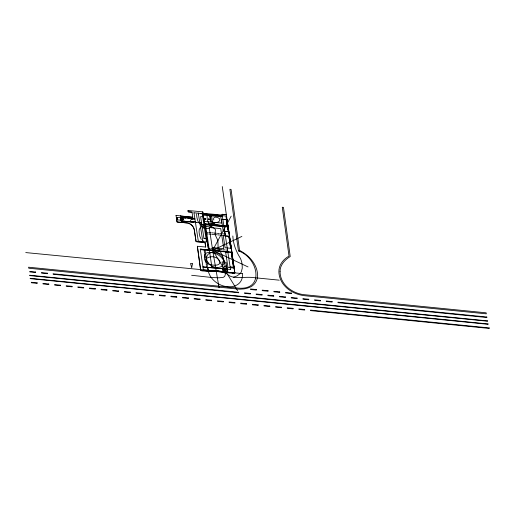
<?xml version="1.0" encoding="UTF-8"?>
<svg xmlns="http://www.w3.org/2000/svg" width="515" height="515" viewBox="0 0 515 515"><rect width="100%" height="100%" fill="white"/><g stroke="black" fill="none" stroke-linecap="round" stroke-linejoin="round"><path stroke-width="0.77" d="M207.114 215.875L207.23 218.708A19.094 14.407 29 0 0 207.481 220.098L209.154 224.958A4.03 3.045 29 0 0 209.83 225.679L214.491 228.48L215.508 229.677L214.935 234.331L217.89 240.492L218.083 247.013L222.602 256.155L224.907 263.796M196.659 213.937L196.666 215.244A23.935 18.064 29 0 0 197.297 219.062C198.352 225.95 206.547 226.651 212.103 227.096M205.491 224.817L205.788 225.673L205.363 223.941L205.504 224.849L200.837 224.45A4.133 3.116 29 0 0 205.228 228.139L202.337 227.9L203.927 238.316L206.019 238.509L203.901 238.284M219.055 287.75L212.663 250.29L231.184 216.139M210.371 250.058L208.536 249.884L204.732 224.778L208.562 249.91L212.663 250.29L241.87 236.417M207.281 258.041C217.433 252.279 227.34 267.272 211.865 264.968C206.264 264.903 202.26 258.588 205.472 253.818A5.845 4.41 29 0 1 206.766 252.852L208.652 252.382L212.013 252.588A15.308 11.555 29 0 1 214.768 253.309L215.663 253.644A13.03 9.837 29 0 1 220.246 256.386L220.858 256.927A12.296 9.283 29 0 1 222.422 258.627L223.883 260.938A14.311 10.802 29 0 1 224.875 263.661L225.37 274.373L224.682 276.368L223.259 277.373L218.888 277.81L212.199 277.546L191.638 275.287M233.559 277.192L236.958 275.937L239.984 273.748A14.04 10.596 29 0 0 241.329 271.798L242.262 268.173L242.134 264.35A28.248 21.321 29 0 0 240.428 258.369C236.179 251.597 233.192 244.097 232.844 235.986M208.446 223.658L216.371 222.667L218.341 221.959A5.813 4.384 29 0 0 219.725 220.343L219.602 218.714L217.787 217.62A6.798 5.131 29 0 0 216.48 217.298C214.71 216.628 212.624 218.18 213.867 220.047M180.643 217.761L181.628 217.993L180.643 217.761L180.585 217.311L192.977 218.457L193.061 218.952A3.714 2.807 29 0 0 190.447 221.315L195.32 221.714M205.524 226.175C202.208 225.576 198.5 227.907 199.099 231.563A27.353 20.645 29 0 0 199.202 233.16L199.917 236.559L201.281 239.456M176.542 218.611L177.192 218.669M227.379 225.654L227.965 225.705M228.197 231.267L228.776 231.312M238.451 250.902C258.742 257.861 265.328 291.812 236.7 287.949L28.576 267.208L28.724 268.218L236.836 288.954A28.08 21.192 29 0 0 240.389 289.153L243.84 288.909A26.04 19.654 29 0 0 248.912 287.608C255.054 285.625 258.646 278.982 257.391 272.718A28.666 21.636 29 0 0 255.408 266.062A28.113 21.218 29 0 0 246.093 254.59L245.211 253.914A30.514 23.033 29 0 0 239.533 250.406L231.061 189.404L229.896 189.282L238.451 250.902L239.906 251.011M208.163 270.394L223.259 271.521L223.072 268.791M208.936 270.562L223.098 271.637L222.667 268.772M208.208 270.645L223.124 271.766M208.981 270.826L223.143 271.894M202.994 266.957L223.381 268.811A4.712 3.56 29 0 1 226.574 265.895L227.63 272.351L234.84 272.911L222.261 186.572M196.408 222.48L200.593 222.795M223.439 269.866L227.295 270.163L227.109 269.094L223.381 268.811L223.568 272.21L227.656 272.525L226.111 262.322L222.087 261.948L223.587 271.798M223.504 271.038L227.476 271.341M208.871 270.427L208.124 270.369L208.253 270.896L207.539 266.467M208.91 270.665L223.085 271.753M227.63 272.351L234.801 272.899L231.679 252.06M176.42 217.826L177.051 217.839L177.379 219.892L181.003 220.182L180.565 217.266L194.844 218.585M228.145 230.939L228.718 230.971M230.643 248.262L228.905 236.256L229.516 236.327L228.815 231.621L224.688 231.428M201.288 249.73L226.832 252.002M233.379 266.892L233.971 266.944M234.01 267.208L233.417 267.156L231.248 252.401L231.859 252.479L234.222 268.064L227.965 267.485L225.596 251.899L231.834 252.466L231.235 248.32L229.433 236.314L223.265 235.741L225.087 247.767L231.235 248.32L230.669 248.275L228.924 236.276M204.127 214.498L208.787 214.916M211.317 215.161L221.405 216.068M193.46 221.579L195.333 221.746M208.672 232.529L210.616 232.703M217.42 233.334L219.364 233.514M220.336 233.604L222.28 233.784M211.813 234.312L213.757 234.486M214.729 234.583L216.673 234.763M216.95 249.17L218.894 249.35M219.866 249.447L221.817 249.621M211.35 250.148L213.294 250.329M214.266 250.419L216.21 250.599M223.021 251.23L224.958 251.404M176.046 215.392L192.803 217.304L192.018 212.167L188.239 211.813L188.039 210.506L202.762 211.858L202.981 213.3L222.197 215.045M222.087 214.317L226.362 214.71L222.087 214.292L222.203 215.064M192.031 212.206L188.252 211.858L188.052 210.545M193.968 212.798L202.208 213.551L206.541 241.915M200.161 213.654L202.344 213.822L202.794 216.776L200.605 216.577L201.822 224.508L228.145 226.941M208.427 218.907L208.504 219.416L210.448 219.596L210.732 221.444L211.317 221.508A3.592 2.71 29 0 1 214.613 224.257L211.124 224.006L211.208 224.514L210.423 224.411L210.545 225.287L223.948 226.529L223.819 225.673L204.59 223.89L203.077 213.918L225.918 216.017L227.559 226.89M181.615 217.851L185.645 218.218M188.059 218.444L192.069 218.811M181.029 220.22L181.138 220.98L193.537 222.12L193.44 221.54M223.813 225.647L211.794 224.566L211.71 224.057L211.781 224.534M227.424 226.001L204.597 223.903L203.065 213.88L222.306 215.695M205.253 228.171L209.354 228.551M205.865 232.265L207.7 232.432M206.09 233.784L207.931 233.952M223.484 235.394L225.319 235.561M229.49 236.308L225.39 235.947L224.669 231.241M206.509 241.883L198.301 241.155L193.955 212.759M208.305 248.372L210.146 248.539M225.699 249.981L227.54 250.148M25.75 252.582L234.84 272.911L203.425 269.969L200.271 249.151L208.536 249.884M225.93 251.5L227.772 251.668M230.102 266.847L233.971 267.195M203.27 215.167L220.787 216.789L221.74 223.079L204.223 221.456M192.79 217.266L180.385 216.12L180.347 215.785M203.077 213.918L203.779 218.508L205.723 218.688M203.85 219.017L205.794 219.197L205.71 218.663L203.766 218.476M176.993 217.394L180.63 217.691M180.578 217.266L181.119 220.935L193.518 222.081M181.138 220.98L195.404 222.3M228.969 236.597L229.561 236.655M212.238 247.567L223.78 248.636L220.735 228.596L209.199 227.527L212.663 250.29L237.576 290.634M200.271 249.151L231.956 252.08L227.031 219.796L221.431 219.274L223.227 231.119L228.827 231.641L228.242 231.589L226.51 219.712M232.355 259.85L232.941 259.908M202.968 266.931L230.475 269.474M223.098 271.637L208.157 270.246L207.725 267.388M203.837 218.984L205.781 219.165M194.921 219.094L193.061 218.952L192.964 218.418M211.581 232.793L213.525 232.973M214.498 233.063L216.442 233.25M223.253 233.874L225.087 234.048M208.903 234.042L210.841 234.222M217.652 234.846L219.596 235.033M220.568 235.117L222.512 235.304M211.118 248.629L213.062 248.816M214.034 248.9L215.978 249.086M222.789 249.711L224.727 249.891M217.182 250.683L219.126 250.869M227.102 219.796L222.86 219.384L227.096 219.77L226.516 219.738M226.561 220.047L227.147 220.105M231.66 253.097L231.93 253.11M227.192 220.401L226.606 220.362L228.544 231.615M229.014 236.919L229.587 236.964M229.793 242.275L230.385 242.333M230.572 247.631L231.138 247.67M230.617 247.953L231.209 248.011M231.319 252.743L231.905 252.801M279.239 280.173L251.166 277.366A62.412 47.103 29 0 0 248.262 277.315C240.589 277.205 230.269 279.677 225.351 271.959M212.663 250.29L248.037 266.931M183.166 219.042L183.018 218.901A0.747 0.567 29 0 0 182.761 218.778A0.966 0.727 29 0 0 182.484 218.721L182.053 219.107L182.625 219.59A0.727 0.547 29 0 0 182.87 219.583A0.83 0.624 29 0 0 183.089 219.506M226.922 220.562L228.686 230.681M226.651 220.678L228.415 230.784M233.636 272.808L233.726 273.317L228.563 272.924L228.473 272.416M223.169 272.029L223.04 271.489L208.865 270.407L209 270.954M215.997 270.974L216.088 271.489M208.536 270.42L208.626 270.929M207.545 270.826L207.635 271.328L201.629 270.877L201.545 270.369M181.183 218.598L181.338 219.48M180.791 218.566L180.945 219.448M176.89 217.871L177.166 219.442M176.568 217.839L176.838 219.409M198.397 214.015L202.704 240.679M211.485 215.489L212.824 223.793M211.111 223.98L211.195 224.482M176.973 217.349L177.07 217.884M204.97 249.556L205.112 250.457M203.998 249.472L204.14 250.367M206.573 266.377L206.708 267.279M210.39 219.12L209.682 214.53L210.378 219.094L208.44 218.939L208.517 219.448L210.461 219.628L210.744 221.476M205.723 247.052L205.022 242.475L196.073 241.619L194.207 229.407A7.918 5.974 29 0 0 188.13 223.021L177.044 221.991L176.4 217.781M206.006 256.354L206.264 258.041M206.386 258.884L206.644 260.564M205.034 256.27L205.292 257.951M205.414 258.794L205.678 260.481M176.98 219.422L176.742 217.858L176.96 219.377M176.027 215.341L177.044 221.991L188.149 223.059A7.918 5.974 29 0 1 194.232 229.445L196.099 241.651L205.022 242.475L205.697 247.026L197.38 246.286L200.663 270.298L223.6 272.062L223.42 268.836L223.561 272.042L200.663 270.298L197.348 246.254M222.293 215.663L230.508 269.487M210.262 214.549L211.33 221.534M205.62 225.66L211.865 266.931M202.762 211.858L202.974 213.268M205.24 251.301L205.491 252.981M205.62 253.824L205.871 255.517M206.779 261.408L207.03 263.101M207.159 263.938L207.41 265.624M204.268 251.211L204.519 252.897M204.648 253.734L204.899 255.421M205.807 261.317L206.058 263.004M206.187 263.847L206.438 265.534M210.435 224.443L210.564 225.319M229.458 236.964L231.016 247.67M231.808 253.11L233.784 266.673M226.806 219.763L228.428 230.952M229.22 236.301L230.965 248.307M231.57 252.447L233.713 267.182M229.162 236.939L230.72 247.644M231.512 253.084L233.488 266.648M183.186 219.628A0.863 0.65 29 0 0 183.398 219.442L183.346 219.049A0.863 0.65 29 0 0 183.05 218.772A1.23 0.927 29 0 0 182.703 218.611A1.732 1.307 29 0 0 182.265 218.534L181.216 218.515L181.383 219.557L182.458 219.738A1.294 0.979 29 0 0 182.844 219.744A1.371 1.03 29 0 0 183.186 219.628M280.063 271.663C280.083 284.814 292.984 293.988 305.157 294.773L486.186 312.824L486.327 313.835L305.331 295.784C294.786 294.838 283.907 288.754 280.154 278.409A26.561 20.046 29 0 1 278.892 271.508C278.808 264.884 283.392 259.142 289.012 256.103L282.291 207.255L283.462 207.371L290.222 256.547C285.046 259.624 279.864 265.019 280.063 271.663M198.269 213.171L198.558 214.028L198.269 213.171M202.871 240.692L202.846 241.522L202.871 240.692M211.35 214.639L211.639 215.502L211.35 214.639M212.991 223.813L212.959 224.637L212.656 223.78L212.991 223.813M212.026 266.937L211.987 267.768L211.704 266.912L212.026 266.937M192.436 263.751L191.696 267.813L190.531 263.435L192.436 263.751M225.493 272.693L224.952 273.401L226.304 273.504L225.493 272.693M196.382 222.338L195.443 222.403L196.382 222.338M201.571 222.873L200.573 222.654L201.571 222.873M204.101 214.356L203.155 214.414L204.101 214.356M222.377 216.158L221.392 215.927L222.377 216.158M227.804 252.086L226.806 251.861L227.804 252.086M211.292 215.025L210.345 215.07L211.292 215.025M193.041 218.901L192.044 218.669L193.041 218.901M209.76 215.006L208.762 214.774L209.76 215.006M201.275 249.595L200.316 249.64L201.275 249.595M233.932 266.686L233.34 266.635L233.9 266.673M177.315 219.454L176.664 219.39L177.289 219.409M242.308 273.6L208.169 270.317A18.154 13.699 29 0 0 227.418 286.752A18.154 13.699 29 0 0 242.308 273.6M256.348 289.572L250.509 288.986L250.58 289.494L256.418 290.074L256.348 289.572M268.025 290.73L262.187 290.151L262.257 290.653L268.096 291.239L268.025 290.73M279.703 291.896L273.864 291.316L273.935 291.818L279.774 292.404L279.703 291.896M291.381 293.061L285.542 292.481L285.619 292.984L291.458 293.569L291.381 293.061M35.587 272.023L29.748 271.437L29.819 271.946L35.657 272.525L35.587 272.023M47.264 273.182L41.425 272.602L41.496 273.105L47.335 273.69L47.264 273.182M238.651 292.269L53.103 273.768L53.174 274.27L238.722 292.771L238.651 292.269M250.329 293.434L244.49 292.848L244.567 293.357L250.406 293.936L250.329 293.434M262.006 294.599L256.167 294.014L256.245 294.522L262.084 295.101L262.006 294.599M273.684 295.764L267.845 295.179L267.922 295.681L273.761 296.267L273.684 295.764M285.361 296.923L279.523 296.344L279.6 296.846L285.439 297.432L285.361 296.923M297.039 298.088L291.2 297.509L291.278 298.011L297.116 298.597L297.039 298.088M308.723 299.254L302.884 298.674L302.955 299.176L308.794 299.762L308.723 299.254M320.401 300.419L314.562 299.839L314.633 300.342L320.472 300.921L320.401 300.419M332.078 301.584L326.24 300.998L326.31 301.507L332.149 302.086L332.078 301.584M486.797 317.008L337.917 302.163L337.988 302.672L486.875 317.517L486.797 317.008M487.493 320.89L29.632 275.235L29.677 275.57L487.544 321.225L487.493 320.89M488.033 323.954L30.166 278.3L30.211 278.641L488.078 324.296L488.033 323.954M37.132 282.851L31.312 282.272L31.383 282.774L37.202 283.359L37.132 282.851M48.758 284.01L42.945 283.43L43.015 283.939L48.835 284.518L48.758 284.01M60.39 285.168L54.577 284.589L54.648 285.098L60.467 285.677L60.39 285.168M72.023 286.334L66.21 285.754L66.281 286.256L72.094 286.836L72.023 286.334M83.655 287.492L77.842 286.913L77.913 287.415L83.726 287.994L83.655 287.492M95.288 288.651L89.475 288.072L89.546 288.574L95.359 289.153L95.288 288.651M106.92 289.81L101.107 289.23L101.178 289.733L106.991 290.318L106.92 289.81M118.553 290.969L112.734 290.389L112.811 290.898L118.624 291.477L118.553 290.969M130.186 292.127L124.366 291.548L124.443 292.057L130.256 292.636L130.186 292.127M141.818 293.293L135.999 292.713L136.069 293.215L141.889 293.795L141.818 293.293M153.451 294.451L147.631 293.872L147.702 294.374L153.522 294.953L153.451 294.451M165.083 295.61L159.264 295.031L159.335 295.533L165.154 296.112L165.083 295.61M176.709 296.769L170.896 296.189L170.967 296.692L176.787 297.277L176.709 296.769M188.342 297.928L182.529 297.348L182.6 297.857L188.419 298.436L188.342 297.928M199.975 299.086L194.161 298.507L194.232 299.015L200.045 299.595L199.975 299.086M211.607 300.251L205.794 299.672L205.865 300.174L211.678 300.754L211.607 300.251M223.24 301.41L217.427 300.831L217.497 301.333L223.31 301.912L223.24 301.41M234.872 302.569L229.059 301.99L229.13 302.492L234.943 303.071L234.872 302.569M246.505 303.728L240.685 303.148L240.763 303.65L246.576 304.236L246.505 303.728M258.137 304.886L252.318 304.307L252.395 304.816L258.208 305.395L258.137 304.886M269.77 306.045L263.95 305.466L264.021 305.974L269.841 306.554L269.77 306.045M281.402 307.21L275.583 306.631L275.654 307.133L281.473 307.713L281.402 307.21M293.035 308.369L287.216 307.79L287.286 308.292L293.106 308.871L293.035 308.369M304.661 309.528L298.848 308.949L298.919 309.451L304.738 310.03L304.661 309.528M489.179 327.926L310.481 310.107L310.551 310.609L489.25 328.428L489.179 327.926M208.298 262.965A9.276 6.998 29 0 0 223.42 264.498A9.276 6.998 29 0 0 214.272 252.414A9.276 6.998 29 0 0 208.298 262.965"/></g></svg>
